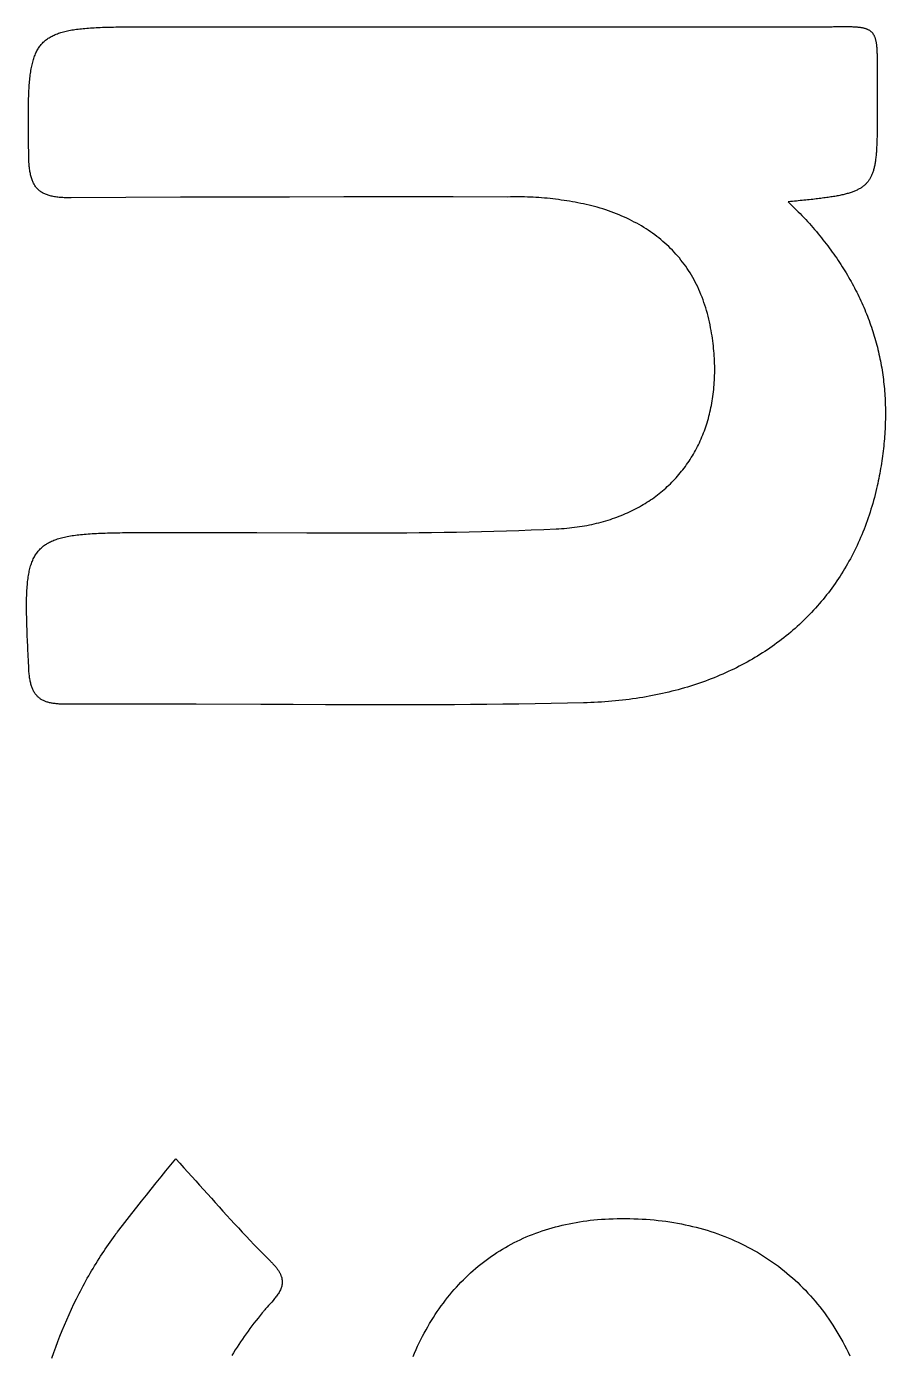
# Model space of a CAD drawing. Extents: x -2412.6 to -2376.5, y -227.2 to -193.2.
# Drawn here: x -2407.01 to -2403.42, y -209.15 to -203.59 of the extents above; entities that cross this region are included whole.
import ezdxf

# ---------------------------------------------------------------- set-up
doc = ezdxf.new("R2010")
doc.units = 0
doc.layers.add('WORK_LAYER', color=254, linetype='CONTINUOUS')

msp = doc.modelspace()

# ---------------------------------------------------------------- linework, layer by layer
at = {"layer": 'WORK_LAYER'}
msp.add_lwpolyline([(-2403.8243, -204.3257), (-2403.8159, -204.3339), (-2403.8075, -204.3421), (-2403.7992, -204.3503), (-2403.791, -204.3586), (-2403.7829, -204.3669), (-2403.7748, -204.3751), (-2403.7669, -204.3834), (-2403.7591, -204.3918), (-2403.7513, -204.4001), (-2403.7437, -204.4085), (-2403.7361, -204.4169), (-2403.7287, -204.4253), (-2403.7213, -204.4337), (-2403.714, -204.4421), (-2403.7068, -204.4506), (-2403.6997, -204.4591), (-2403.6927, -204.4675), (-2403.6858, -204.4761), (-2403.679, -204.4846), (-2403.6722, -204.4931), (-2403.6656, -204.5017), (-2403.659, -204.5103), (-2403.6526, -204.5189), (-2403.6462, -204.5275), (-2403.6399, -204.5362), (-2403.6337, -204.5448), (-2403.6276, -204.5535), (-2403.6216, -204.5622), (-2403.6157, -204.5709), (-2403.6099, -204.5797), (-2403.6041, -204.5884), (-2403.5985, -204.5972), (-2403.5929, -204.606), (-2403.5874, -204.6148), (-2403.5821, -204.6236), (-2403.5768, -204.6325), (-2403.5716, -204.6414), (-2403.5664, -204.6503), (-2403.5614, -204.6592), (-2403.5565, -204.6681), (-2403.5516, -204.677), (-2403.5469, -204.686), (-2403.5422, -204.695), (-2403.5376, -204.704), (-2403.5331, -204.713), (-2403.5287, -204.722), (-2403.5244, -204.7311), (-2403.5201, -204.7402), (-2403.516, -204.7492), (-2403.5119, -204.7584), (-2403.508, -204.7675), (-2403.5041, -204.7766), (-2403.5003, -204.7858), (-2403.4966, -204.795), (-2403.4929, -204.8042), (-2403.4894, -204.8134), (-2403.4859, -204.8227), (-2403.4826, -204.8319), (-2403.4793, -204.8412), (-2403.4761, -204.8505), (-2403.473, -204.8598), (-2403.47, -204.8691), (-2403.467, -204.8785), (-2403.4642, -204.8879), (-2403.4614, -204.8973), (-2403.4587, -204.9067), (-2403.4561, -204.9161), (-2403.4536, -204.9255), (-2403.4512, -204.935), (-2403.4489, -204.9445), (-2403.4466, -204.954), (-2403.4445, -204.9635), (-2403.4424, -204.973), (-2403.4404, -204.9826), (-2403.4385, -204.9922), (-2403.4366, -205.0018), (-2403.4349, -205.0114), (-2403.4332, -205.021), (-2403.4316, -205.0307), (-2403.4301, -205.0403), (-2403.4287, -205.05), (-2403.4274, -205.0597), (-2403.4262, -205.0694), (-2403.425, -205.0792), (-2403.4239, -205.0889), (-2403.4229, -205.0987), (-2403.422, -205.1085), (-2403.4212, -205.1183), (-2403.4204, -205.1282), (-2403.4198, -205.138), (-2403.4192, -205.1479), (-2403.4187, -205.1578), (-2403.4183, -205.1677), (-2403.4179, -205.1776), (-2403.4177, -205.1876), (-2403.4175, -205.1975), (-2403.4174, -205.2075), (-2403.4174, -205.2175), (-2403.4175, -205.2275), (-2403.4176, -205.2375), (-2403.4179, -205.2476), (-2403.4182, -205.2577), (-2403.4186, -205.2678), (-2403.4191, -205.2779), (-2403.4196, -205.288), (-2403.4203, -205.2981), (-2403.421, -205.3083), (-2403.4218, -205.3185), (-2403.4227, -205.3287), (-2403.4236, -205.3389), (-2403.4247, -205.3492), (-2403.4258, -205.3594), (-2403.427, -205.3697), (-2403.4283, -205.38), (-2403.4296, -205.3903), (-2403.4311, -205.4006), (-2403.4326, -205.411), (-2403.4342, -205.4213), (-2403.4359, -205.4317), (-2403.4376, -205.4421), (-2403.4394, -205.4525), (-2403.4414, -205.463), (-2403.4433, -205.4734), (-2403.4454, -205.4839), (-2403.4476, -205.4944), (-2403.4498, -205.5049), (-2403.4521, -205.5154), (-2403.4545, -205.526), (-2403.4575, -205.5387), (-2403.4606, -205.5513), (-2403.4638, -205.5639), (-2403.4671, -205.5763), (-2403.4706, -205.5887), (-2403.4742, -205.6011), (-2403.4779, -205.6133), (-2403.4817, -205.6255), (-2403.4856, -205.6376), (-2403.4897, -205.6496), (-2403.4938, -205.6615), (-2403.4981, -205.6734), (-2403.5025, -205.6852), (-2403.507, -205.6969), (-2403.5116, -205.7085), (-2403.5164, -205.72), (-2403.5213, -205.7315), (-2403.5262, -205.7429), (-2403.5313, -205.7542), (-2403.5365, -205.7654), (-2403.5418, -205.7765), (-2403.5472, -205.7876), (-2403.5528, -205.7985), (-2403.5584, -205.8094), (-2403.5642, -205.8202), (-2403.5701, -205.831), (-2403.576, -205.8416), (-2403.5821, -205.8522), (-2403.5883, -205.8626), (-2403.5946, -205.873), (-2403.6011, -205.8833), (-2403.6076, -205.8935), (-2403.6142, -205.9037), (-2403.621, -205.9137), (-2403.6278, -205.9237), (-2403.6348, -205.9335), (-2403.6418, -205.9433), (-2403.649, -205.953), (-2403.6563, -205.9626), (-2403.6637, -205.9721), (-2403.6712, -205.9816), (-2403.6788, -205.9909), (-2403.6865, -206.0002), (-2403.6943, -206.0093), (-2403.7022, -206.0184), (-2403.7102, -206.0274), (-2403.7183, -206.0363), (-2403.7265, -206.0451), (-2403.7348, -206.0538), (-2403.7432, -206.0624), (-2403.7518, -206.0709), (-2403.7604, -206.0794), (-2403.7691, -206.0877), (-2403.7779, -206.096), (-2403.7868, -206.1041), (-2403.7959, -206.1122), (-2403.805, -206.1201), (-2403.8142, -206.128), (-2403.8235, -206.1358), (-2403.8329, -206.1435), (-2403.8424, -206.1511), (-2403.8521, -206.1586), (-2403.8618, -206.166), (-2403.8716, -206.1733), (-2403.8815, -206.1805), (-2403.8915, -206.1876), (-2403.9015, -206.1946), (-2403.9117, -206.2015), (-2403.922, -206.2083), (-2403.9324, -206.215), (-2403.9429, -206.2216), (-2403.9534, -206.2281), (-2403.9641, -206.2346), (-2403.9748, -206.2409), (-2403.9857, -206.2471), (-2403.9966, -206.2532), (-2404.0076, -206.2592), (-2404.0187, -206.2651), (-2404.0299, -206.271), (-2404.0412, -206.2767), (-2404.0526, -206.2823), (-2404.0641, -206.2878), (-2404.0756, -206.2932), (-2404.0873, -206.2985), (-2404.099, -206.3037), (-2404.1109, -206.3088), (-2404.1228, -206.3138), (-2404.1348, -206.3186), (-2404.1469, -206.3234), (-2404.159, -206.3281), (-2404.1713, -206.3327), (-2404.1837, -206.3371), (-2404.1961, -206.3415), (-2404.2086, -206.3457), (-2404.2212, -206.3499), (-2404.2339, -206.3539), (-2404.2467, -206.3578), (-2404.2595, -206.3616), (-2404.2725, -206.3653), (-2404.2855, -206.3689), (-2404.2986, -206.3724), (-2404.3118, -206.3758), (-2404.325, -206.3791), (-2404.3384, -206.3822), (-2404.3518, -206.3853), (-2404.3653, -206.3882), (-2404.3789, -206.3911), (-2404.3926, -206.3938), (-2404.4063, -206.3964), (-2404.4202, -206.3989), (-2404.4341, -206.4013), (-2404.4481, -206.4035), (-2404.4621, -206.4057), (-2404.4763, -206.4077), (-2404.4905, -206.4096), (-2404.5048, -206.4115), (-2404.5191, -206.4132), (-2404.5336, -206.4147), (-2404.5481, -206.4162), (-2404.5627, -206.4176), (-2404.5774, -206.4188), (-2404.5921, -206.4199), (-2404.6069, -206.4209), (-2404.6218, -206.4218), (-2404.6368, -206.4226), (-2404.6518, -206.4232), (-2404.6669, -206.4237), (-2404.6821, -206.4242), (-2404.7497, -206.4256), (-2404.8172, -206.4269), (-2404.8848, -206.4281), (-2404.9523, -206.4291), (-2405.0199, -206.4299), (-2405.0874, -206.4306), (-2405.155, -206.4312), (-2405.2226, -206.4317), (-2405.2901, -206.432), (-2405.3577, -206.4322), (-2405.4253, -206.4324), (-2405.4929, -206.4325), (-2405.628, -206.4324), (-2405.7632, -206.432), (-2405.8983, -206.4316), (-2406.0335, -206.431), (-2406.3038, -206.4299), (-2406.4389, -206.4295), (-2406.5741, -206.4293), (-2406.6417, -206.4293), (-2406.7092, -206.4294), (-2406.7768, -206.4296), (-2406.8444, -206.4298), (-2406.8494, -206.4298), (-2406.8544, -206.4298), (-2406.8592, -206.4297), (-2406.864, -206.4296), (-2406.8687, -206.4294), (-2406.8733, -206.4292), (-2406.8778, -206.429), (-2406.8822, -206.4287), (-2406.8865, -206.4283), (-2406.8907, -206.4279), (-2406.8949, -206.4274), (-2406.899, -206.4269), (-2406.9029, -206.4263), (-2406.9068, -206.4257), (-2406.9107, -206.425), (-2406.9144, -206.4243), (-2406.918, -206.4234), (-2406.9216, -206.4226), (-2406.9251, -206.4216), (-2406.9285, -206.4206), (-2406.9318, -206.4195), (-2406.935, -206.4183), (-2406.9382, -206.4171), (-2406.9413, -206.4158), (-2406.9443, -206.4144), (-2406.9472, -206.4129), (-2406.9501, -206.4114), (-2406.9528, -206.4097), (-2406.9555, -206.408), (-2406.9581, -206.4062), (-2406.9607, -206.4043), (-2406.9631, -206.4023), (-2406.9655, -206.4003), (-2406.9678, -206.3981), (-2406.9701, -206.3959), (-2406.9722, -206.3935), (-2406.9743, -206.3911), (-2406.9764, -206.3885), (-2406.9783, -206.3859), (-2406.9802, -206.3831), (-2406.982, -206.3803), (-2406.9837, -206.3773), (-2406.9854, -206.3743), (-2406.987, -206.3711), (-2406.9885, -206.3678), (-2406.99, -206.3645), (-2406.9913, -206.361), (-2406.9927, -206.3573), (-2406.9939, -206.3536), (-2406.9951, -206.3497), (-2406.9962, -206.3458), (-2406.9973, -206.3417), (-2406.9983, -206.3375), (-2406.9992, -206.3331), (-2407.0001, -206.3286), (-2407.0009, -206.3241), (-2407.0016, -206.3193), (-2407.0023, -206.3145), (-2407.0029, -206.3095), (-2407.0034, -206.3044), (-2407.0039, -206.2991), (-2407.0044, -206.2937), (-2407.0047, -206.2882), (-2407.005, -206.2825), (-2407.0057, -206.2692), (-2407.0063, -206.2561), (-2407.007, -206.2432), (-2407.0076, -206.2305), (-2407.0082, -206.218), (-2407.0087, -206.2058), (-2407.0093, -206.1937), (-2407.0099, -206.1818), (-2407.0104, -206.1701), (-2407.0109, -206.1586), (-2407.0114, -206.1474), (-2407.0118, -206.1363), (-2407.0122, -206.1253), (-2407.0126, -206.1146), (-2407.013, -206.1041), (-2407.0133, -206.0937), (-2407.0136, -206.0836), (-2407.0139, -206.0736), (-2407.0141, -206.0638), (-2407.0143, -206.0542), (-2407.0144, -206.0447), (-2407.0145, -206.0354), (-2407.0146, -206.0263), (-2407.0146, -206.0174), (-2407.0146, -206.0087), (-2407.0145, -206.0001), (-2407.0143, -205.9917), (-2407.0142, -205.9834), (-2407.0139, -205.9753), (-2407.0136, -205.9674), (-2407.0133, -205.9596), (-2407.0129, -205.952), (-2407.0124, -205.9445), (-2407.0119, -205.9372), (-2407.0113, -205.9301), (-2407.0107, -205.9231), (-2407.01, -205.9163), (-2407.0092, -205.9096), (-2407.0084, -205.903), (-2407.0074, -205.8966), (-2407.0064, -205.8904), (-2407.0054, -205.8843), (-2407.0042, -205.8783), (-2407.003, -205.8725), (-2407.0017, -205.8668), (-2407.0004, -205.8612), (-2406.9989, -205.8558), (-2406.9974, -205.8505), (-2406.9958, -205.8453), (-2406.9941, -205.8403), (-2406.9923, -205.8354), (-2406.9904, -205.8306), (-2406.9884, -205.826), (-2406.9864, -205.8214), (-2406.9842, -205.817), (-2406.982, -205.8127), (-2406.9796, -205.8085), (-2406.9772, -205.8045), (-2406.9746, -205.8005), (-2406.972, -205.7967), (-2406.9692, -205.793), (-2406.9664, -205.7894), (-2406.9634, -205.7859), (-2406.9603, -205.7825), (-2406.9571, -205.7792), (-2406.9539, -205.776), (-2406.9505, -205.7729), (-2406.9469, -205.7699), (-2406.9433, -205.767), (-2406.9396, -205.7642), (-2406.9357, -205.7615), (-2406.9317, -205.7589), (-2406.9276, -205.7564), (-2406.9233, -205.754), (-2406.919, -205.7516), (-2406.9145, -205.7494), (-2406.9099, -205.7472), (-2406.9051, -205.7451), (-2406.9003, -205.7431), (-2406.8953, -205.7412), (-2406.8901, -205.7394), (-2406.8848, -205.7376), (-2406.8794, -205.7359), (-2406.8739, -205.7343), (-2406.8682, -205.7327), (-2406.8623, -205.7312), (-2406.8563, -205.7298), (-2406.8502, -205.7285), (-2406.8439, -205.7272), (-2406.8375, -205.726), (-2406.8309, -205.7248), (-2406.8242, -205.7237), (-2406.8173, -205.7227), (-2406.8103, -205.7217), (-2406.8031, -205.7208), (-2406.7957, -205.7199), (-2406.7882, -205.7191), (-2406.7806, -205.7183), (-2406.7727, -205.7176), (-2406.7647, -205.7169), (-2406.7566, -205.7163), (-2406.7482, -205.7157), (-2406.7397, -205.7152), (-2406.7311, -205.7147), (-2406.7222, -205.7142), (-2406.7132, -205.7138), (-2406.704, -205.7134), (-2406.6946, -205.713), (-2406.6851, -205.7127), (-2406.6754, -205.7124), (-2406.6654, -205.7121), (-2406.6554, -205.7119), (-2406.6451, -205.7116), (-2406.6346, -205.7114), (-2406.624, -205.7113), (-2406.6131, -205.7111), (-2406.6021, -205.711), (-2406.5908, -205.7109), (-2406.5794, -205.7108), (-2406.5678, -205.7107), (-2406.556, -205.7106), (-2406.544, -205.7106), (-2406.5318, -205.7105), (-2406.5193, -205.7104), (-2406.5067, -205.7104), (-2406.4939, -205.7104), (-2406.4809, -205.7103), (-2406.4676, -205.7103), (-2406.4154, -205.7102), (-2406.3631, -205.7102), (-2406.2587, -205.7103), (-2406.1541, -205.7106), (-2406.0496, -205.7111), (-2405.8406, -205.7119), (-2405.7361, -205.7122), (-2405.6315, -205.7122), (-2405.5793, -205.7121), (-2405.527, -205.712), (-2405.4748, -205.7117), (-2405.4225, -205.7114), (-2405.3703, -205.7109), (-2405.3181, -205.7103), (-2405.2659, -205.7096), (-2405.2136, -205.7087), (-2405.1614, -205.7077), (-2405.1092, -205.7065), (-2405.057, -205.7052), (-2405.0048, -205.7036), (-2404.9527, -205.7019), (-2404.9005, -205.7), (-2404.8483, -205.6979), (-2404.7962, -205.6955), (-2404.785, -205.6949), (-2404.7739, -205.6942), (-2404.7629, -205.6934), (-2404.7519, -205.6924), (-2404.7411, -205.6914), (-2404.7303, -205.6902), (-2404.7196, -205.6889), (-2404.709, -205.6874), (-2404.6985, -205.6859), (-2404.688, -205.6842), (-2404.6777, -205.6825), (-2404.6674, -205.6806), (-2404.6572, -205.6786), (-2404.6471, -205.6765), (-2404.6371, -205.6743), (-2404.6272, -205.6719), (-2404.6174, -205.6695), (-2404.6077, -205.6669), (-2404.598, -205.6642), (-2404.5884, -205.6615), (-2404.579, -205.6586), (-2404.5696, -205.6556), (-2404.5603, -205.6525), (-2404.5511, -205.6493), (-2404.5419, -205.646), (-2404.5329, -205.6425), (-2404.524, -205.639), (-2404.5151, -205.6354), (-2404.5064, -205.6317), (-2404.4977, -205.6278), (-2404.4892, -205.6239), (-2404.4807, -205.6198), (-2404.4723, -205.6157), (-2404.464, -205.6115), (-2404.4558, -205.6071), (-2404.4477, -205.6027), (-2404.4397, -205.5981), (-2404.4318, -205.5935), (-2404.424, -205.5888), (-2404.4162, -205.5839), (-2404.4086, -205.579), (-2404.4011, -205.574), (-2404.3937, -205.5689), (-2404.3863, -205.5637), (-2404.3791, -205.5583), (-2404.3719, -205.553), (-2404.3649, -205.5475), (-2404.3579, -205.5419), (-2404.3511, -205.5362), (-2404.3443, -205.5304), (-2404.3377, -205.5246), (-2404.3311, -205.5186), (-2404.3247, -205.5126), (-2404.3183, -205.5065), (-2404.3121, -205.5003), (-2404.3059, -205.494), (-2404.2999, -205.4876), (-2404.2939, -205.4811), (-2404.2881, -205.4746), (-2404.2823, -205.468), (-2404.2767, -205.4612), (-2404.2711, -205.4544), (-2404.2657, -205.4476), (-2404.2604, -205.4406), (-2404.2551, -205.4335), (-2404.25, -205.4264), (-2404.245, -205.4192), (-2404.2401, -205.4119), (-2404.2353, -205.4046), (-2404.2306, -205.3971), (-2404.226, -205.3896), (-2404.2215, -205.382), (-2404.2171, -205.3743), (-2404.2128, -205.3666), (-2404.2086, -205.3588), (-2404.2045, -205.3509), (-2404.2006, -205.3429), (-2404.1967, -205.3349), (-2404.193, -205.3267), (-2404.1894, -205.3186), (-2404.1858, -205.3103), (-2404.1824, -205.302), (-2404.1791, -205.2936), (-2404.1759, -205.2851), (-2404.1728, -205.2766), (-2404.1699, -205.268), (-2404.167, -205.2593), (-2404.1642, -205.2506), (-2404.1616, -205.2418), (-2404.1591, -205.2329), (-2404.1567, -205.224), (-2404.1543, -205.215), (-2404.1522, -205.2059), (-2404.1501, -205.1968), (-2404.1481, -205.1876), (-2404.1463, -205.1784), (-2404.1445, -205.169), (-2404.1429, -205.1597), (-2404.1414, -205.1503), (-2404.14, -205.1408), (-2404.1387, -205.1312), (-2404.1376, -205.1216), (-2404.1365, -205.112), (-2404.1356, -205.1022), (-2404.1348, -205.0925), (-2404.1341, -205.0827), (-2404.1336, -205.0728), (-2404.1331, -205.0628), (-2404.1328, -205.0528), (-2404.1326, -205.0428), (-2404.1325, -205.0327), (-2404.1325, -205.0226), (-2404.1326, -205.0124), (-2404.1329, -205.0021), (-2404.1333, -204.9918), (-2404.1338, -204.9815), (-2404.1344, -204.9711), (-2404.1351, -204.9607), (-2404.136, -204.9502), (-2404.137, -204.9396), (-2404.1381, -204.9291), (-2404.1393, -204.9184), (-2404.1407, -204.9078), (-2404.1422, -204.897), (-2404.1438, -204.8863), (-2404.1455, -204.8755), (-2404.1474, -204.8646), (-2404.1494, -204.8538), (-2404.1518, -204.8413), (-2404.1544, -204.8289), (-2404.1572, -204.8167), (-2404.1602, -204.8047), (-2404.1633, -204.7928), (-2404.1666, -204.7811), (-2404.1701, -204.7695), (-2404.1737, -204.7581), (-2404.1775, -204.7468), (-2404.1815, -204.7357), (-2404.1856, -204.7247), (-2404.1899, -204.7139), (-2404.1944, -204.7032), (-2404.199, -204.6927), (-2404.2038, -204.6823), (-2404.2087, -204.6721), (-2404.2138, -204.662), (-2404.2191, -204.6521), (-2404.2246, -204.6423), (-2404.2302, -204.6327), (-2404.2359, -204.6232), (-2404.2418, -204.6139), (-2404.2479, -204.6047), (-2404.2541, -204.5956), (-2404.2605, -204.5867), (-2404.2671, -204.578), (-2404.2738, -204.5693), (-2404.2806, -204.5609), (-2404.2876, -204.5526), (-2404.2948, -204.5444), (-2404.3021, -204.5363), (-2404.3096, -204.5284), (-2404.3172, -204.5207), (-2404.3249, -204.5131), (-2404.3329, -204.5056), (-2404.3409, -204.4983), (-2404.3491, -204.4911), (-2404.3575, -204.484), (-2404.366, -204.4771), (-2404.3747, -204.4703), (-2404.3835, -204.4637), (-2404.3924, -204.4572), (-2404.4015, -204.4508), (-2404.4107, -204.4446), (-2404.4201, -204.4385), (-2404.4296, -204.4326), (-2404.4393, -204.4268), (-2404.4491, -204.4211), (-2404.459, -204.4156), (-2404.4691, -204.4102), (-2404.4793, -204.4049), (-2404.4897, -204.3997), (-2404.5002, -204.3947), (-2404.5108, -204.3899), (-2404.5215, -204.3851), (-2404.5324, -204.3805), (-2404.5435, -204.376), (-2404.5547, -204.3717), (-2404.566, -204.3675), (-2404.5774, -204.3634), (-2404.589, -204.3595), (-2404.6007, -204.3556), (-2404.6125, -204.3519), (-2404.6244, -204.3484), (-2404.6359, -204.3454), (-2404.6473, -204.3426), (-2404.6588, -204.3398), (-2404.6704, -204.3372), (-2404.6819, -204.3346), (-2404.6935, -204.3322), (-2404.7051, -204.3299), (-2404.7168, -204.3276), (-2404.7284, -204.3255), (-2404.7401, -204.3235), (-2404.7518, -204.3215), (-2404.7635, -204.3197), (-2404.7753, -204.318), (-2404.787, -204.3164), (-2404.7988, -204.3149), (-2404.8106, -204.3135), (-2404.8223, -204.3122), (-2404.8342, -204.311), (-2404.846, -204.3099), (-2404.8578, -204.3089), (-2404.8696, -204.3081), (-2404.8814, -204.3073), (-2404.8933, -204.3066), (-2404.9051, -204.3061), (-2404.917, -204.3056), (-2404.9288, -204.3053), (-2404.9406, -204.3051), (-2404.9525, -204.3049), (-2404.9643, -204.3049), (-2404.9761, -204.305), (-2404.9879, -204.3052), (-2404.9997, -204.3055), (-2405.2282, -204.3052), (-2405.4566, -204.3051), (-2405.6851, -204.3052), (-2405.9136, -204.3056), (-2406.142, -204.3061), (-2406.3705, -204.3068), (-2406.5989, -204.3078), (-2406.8274, -204.3089), (-2406.8336, -204.309), (-2406.8396, -204.3089), (-2406.8456, -204.3088), (-2406.8514, -204.3086), (-2406.857, -204.3084), (-2406.8626, -204.3081), (-2406.868, -204.3078), (-2406.8733, -204.3074), (-2406.8785, -204.3069), (-2406.8835, -204.3064), (-2406.8884, -204.3058), (-2406.8932, -204.3051), (-2406.8979, -204.3043), (-2406.9025, -204.3035), (-2406.9069, -204.3026), (-2406.9113, -204.3016), (-2406.9155, -204.3006), (-2406.9196, -204.2994), (-2406.9236, -204.2982), (-2406.9275, -204.2969), (-2406.9312, -204.2955), (-2406.9349, -204.2941), (-2406.9384, -204.2925), (-2406.9419, -204.2909), (-2406.9452, -204.2892), (-2406.9485, -204.2873), (-2406.9516, -204.2854), (-2406.9546, -204.2834), (-2406.9575, -204.2813), (-2406.9604, -204.2791), (-2406.9631, -204.2768), (-2406.9657, -204.2744), (-2406.9683, -204.2719), (-2406.9707, -204.2693), (-2406.9731, -204.2666), (-2406.9753, -204.2637), (-2406.9775, -204.2608), (-2406.9795, -204.2578), (-2406.9815, -204.2546), (-2406.9834, -204.2514), (-2406.9852, -204.248), (-2406.9869, -204.2445), (-2406.9886, -204.2409), (-2406.9901, -204.2371), (-2406.9916, -204.2333), (-2406.993, -204.2293), (-2406.9943, -204.2252), (-2406.9955, -204.221), (-2406.9967, -204.2167), (-2406.9977, -204.2122), (-2406.9987, -204.2076), (-2406.9996, -204.2028), (-2407.0005, -204.198), (-2407.0013, -204.193), (-2407.002, -204.1878), (-2407.0026, -204.1825), (-2407.0032, -204.1771), (-2407.0037, -204.1716), (-2407.0041, -204.1659), (-2407.0045, -204.16), (-2407.0048, -204.1541), (-2407.005, -204.1479), (-2407.0052, -204.1417), (-2407.0053, -204.1352), (-2407.0055, -204.1226), (-2407.0056, -204.1102), (-2407.0058, -204.098), (-2407.0059, -204.0859), (-2407.0061, -204.0741), (-2407.0062, -204.0624), (-2407.0064, -204.051), (-2407.0065, -204.0397), (-2407.0066, -204.0286), (-2407.0067, -204.0177), (-2407.0068, -204.007), (-2407.0068, -203.9965), (-2407.0068, -203.9861), (-2407.0069, -203.976), (-2407.0069, -203.966), (-2407.0068, -203.9561), (-2407.0068, -203.9465), (-2407.0067, -203.937), (-2407.0066, -203.9277), (-2407.0065, -203.9186), (-2407.0063, -203.9096), (-2407.0061, -203.9008), (-2407.0058, -203.8922), (-2407.0056, -203.8837), (-2407.0053, -203.8754), (-2407.0049, -203.8672), (-2407.0045, -203.8592), (-2407.0041, -203.8514), (-2407.0036, -203.8437), (-2407.0031, -203.8362), (-2407.0025, -203.8288), (-2407.0019, -203.8216), (-2407.0012, -203.8145), (-2407.0005, -203.8076), (-2406.9997, -203.8008), (-2406.9989, -203.7942), (-2406.998, -203.7877), (-2406.9971, -203.7813), (-2406.9961, -203.7751), (-2406.995, -203.769), (-2406.9939, -203.7631), (-2406.9927, -203.7573), (-2406.9915, -203.7516), (-2406.9902, -203.7461), (-2406.9888, -203.7406), (-2406.9873, -203.7354), (-2406.9858, -203.7302), (-2406.9842, -203.7252), (-2406.9825, -203.7203), (-2406.9808, -203.7155), (-2406.979, -203.7108), (-2406.9771, -203.7063), (-2406.9751, -203.7019), (-2406.973, -203.6976), (-2406.9709, -203.6934), (-2406.9686, -203.6893), (-2406.9663, -203.6853), (-2406.9639, -203.6815), (-2406.9614, -203.6777), (-2406.9588, -203.6741), (-2406.9561, -203.6706), (-2406.9533, -203.6671), (-2406.9505, -203.6638), (-2406.9475, -203.6606), (-2406.9444, -203.6574), (-2406.9412, -203.6544), (-2406.938, -203.6515), (-2406.9346, -203.6486), (-2406.9311, -203.6459), (-2406.9275, -203.6432), (-2406.9238, -203.6407), (-2406.92, -203.6382), (-2406.9161, -203.6358), (-2406.9121, -203.6335), (-2406.9079, -203.6313), (-2406.9036, -203.6291), (-2406.8993, -203.6271), (-2406.8948, -203.6251), (-2406.8902, -203.6232), (-2406.8854, -203.6214), (-2406.8806, -203.6196), (-2406.8756, -203.618), (-2406.8704, -203.6163), (-2406.8652, -203.6148), (-2406.8598, -203.6133), (-2406.8543, -203.6119), (-2406.8487, -203.6106), (-2406.8429, -203.6093), (-2406.837, -203.6081), (-2406.831, -203.607), (-2406.8248, -203.6059), (-2406.8185, -203.6048), (-2406.812, -203.6039), (-2406.8054, -203.6029), (-2406.7986, -203.6021), (-2406.7917, -203.6012), (-2406.7847, -203.6005), (-2406.7775, -203.5997), (-2406.7701, -203.5991), (-2406.7626, -203.5984), (-2406.755, -203.5978), (-2406.7472, -203.5973), (-2406.7392, -203.5968), (-2406.7311, -203.5963), (-2406.7228, -203.5959), (-2406.7143, -203.5955), (-2406.7057, -203.5951), (-2406.6969, -203.5948), (-2406.688, -203.5945), (-2406.6789, -203.5942), (-2406.6696, -203.594), (-2406.6601, -203.5938), (-2406.6505, -203.5936), (-2406.6407, -203.5934), (-2406.6307, -203.5933), (-2406.6206, -203.5931), (-2406.6103, -203.593), (-2406.5997, -203.5929), (-2406.5891, -203.5929), (-2406.5782, -203.5928), (-2406.5671, -203.5928), (-2406.5559, -203.5927), (-2406.5444, -203.5927), (-2406.5328, -203.5927), (-2406.521, -203.5927), (-2406.509, -203.5926), (-2406.4968, -203.5926), (-2406.4844, -203.5926), (-2405.7989, -203.5923), (-2405.1135, -203.5923), (-2404.428, -203.5926), (-2403.7425, -203.5931), (-2403.7349, -203.5931), (-2403.7273, -203.5931), (-2403.7199, -203.5931), (-2403.7126, -203.593), (-2403.7055, -203.593), (-2403.6985, -203.5929), (-2403.6916, -203.5929), (-2403.6848, -203.5928), (-2403.6782, -203.5927), (-2403.6717, -203.5926), (-2403.6653, -203.5925), (-2403.6591, -203.5924), (-2403.6529, -203.5923), (-2403.6469, -203.5922), (-2403.6411, -203.5921), (-2403.6353, -203.592), (-2403.6296, -203.592), (-2403.6241, -203.5919), (-2403.6187, -203.5918), (-2403.6134, -203.5917), (-2403.6082, -203.5917), (-2403.6031, -203.5916), (-2403.5982, -203.5916), (-2403.5933, -203.5916), (-2403.5886, -203.5916), (-2403.5839, -203.5916), (-2403.5794, -203.5916), (-2403.575, -203.5916), (-2403.5706, -203.5917), (-2403.5664, -203.5917), (-2403.5623, -203.5918), (-2403.5583, -203.592), (-2403.5543, -203.5921), (-2403.5505, -203.5923), (-2403.5468, -203.5925), (-2403.5431, -203.5927), (-2403.5396, -203.5929), (-2403.5361, -203.5932), (-2403.5328, -203.5935), (-2403.5295, -203.5939), (-2403.5263, -203.5942), (-2403.5232, -203.5946), (-2403.5202, -203.5951), (-2403.5173, -203.5956), (-2403.5145, -203.5961), (-2403.5117, -203.5967), (-2403.5091, -203.5973), (-2403.5065, -203.5979), (-2403.5039, -203.5986), (-2403.5015, -203.5993), (-2403.4992, -203.6001), (-2403.4969, -203.6009), (-2403.4947, -203.6018), (-2403.4925, -203.6027), (-2403.4905, -203.6037), (-2403.4885, -203.6047), (-2403.4865, -203.6058), (-2403.4847, -203.6069), (-2403.4829, -203.6081), (-2403.4812, -203.6093), (-2403.4795, -203.6106), (-2403.4779, -203.612), (-2403.4764, -203.6134), (-2403.4749, -203.6149), (-2403.4735, -203.6164), (-2403.4722, -203.618), (-2403.4709, -203.6197), (-2403.4696, -203.6215), (-2403.4684, -203.6233), (-2403.4673, -203.6251), (-2403.4662, -203.6271), (-2403.4652, -203.6291), (-2403.4642, -203.6312), (-2403.4633, -203.6334), (-2403.4624, -203.6356), (-2403.4616, -203.6379), (-2403.4608, -203.6403), (-2403.4601, -203.6428), (-2403.4594, -203.6453), (-2403.4587, -203.648), (-2403.4581, -203.6507), (-2403.4575, -203.6535), (-2403.4569, -203.6564), (-2403.4564, -203.6594), (-2403.456, -203.6624), (-2403.4555, -203.6656), (-2403.4551, -203.6688), (-2403.4548, -203.6721), (-2403.4544, -203.6756), (-2403.4541, -203.6791), (-2403.4538, -203.6827), (-2403.4536, -203.6864), (-2403.4533, -203.6902), (-2403.4531, -203.6941), (-2403.4529, -203.6981), (-2403.4528, -203.7022), (-2403.4526, -203.7064), (-2403.4525, -203.7107), (-2403.4524, -203.7151), (-2403.4523, -203.7197), (-2403.4523, -203.7243), (-2403.4522, -203.729), (-2403.4522, -203.7339), (-2403.4521, -203.7388), (-2403.4521, -203.7439), (-2403.4521, -203.7491), (-2403.4521, -203.7544), (-2403.4521, -203.7598), (-2403.4521, -203.7653), (-2403.4522, -203.771), (-2403.4522, -203.7767), (-2403.4522, -203.7826), (-2403.4522, -203.7886), (-2403.4523, -203.7948), (-2403.4523, -203.801), (-2403.4523, -203.8074), (-2403.4523, -203.8139), (-2403.4524, -203.8205), (-2403.4524, -203.8273), (-2403.4524, -203.8342), (-2403.4524, -203.8412), (-2403.4524, -203.8484), (-2403.4523, -203.8557), (-2403.4523, -203.8631), (-2403.4522, -203.8707), (-2403.4522, -203.8784), (-2403.4521, -203.8862), (-2403.452, -203.8942), (-2403.452, -203.9388), (-2403.452, -203.947), (-2403.452, -203.955), (-2403.452, -203.9629), (-2403.452, -203.9706), (-2403.452, -203.9783), (-2403.452, -203.9858), (-2403.4521, -203.9932), (-2403.4521, -204.0004), (-2403.4521, -204.0076), (-2403.4522, -204.0146), (-2403.4522, -204.0215), (-2403.4523, -204.0283), (-2403.4524, -204.035), (-2403.4525, -204.0416), (-2403.4526, -204.0481), (-2403.4527, -204.0544), (-2403.4529, -204.0606), (-2403.453, -204.0668), (-2403.4532, -204.0728), (-2403.4534, -204.0787), (-2403.4536, -204.0845), (-2403.4539, -204.0902), (-2403.4542, -204.0958), (-2403.4544, -204.1013), (-2403.4548, -204.1067), (-2403.4551, -204.112), (-2403.4555, -204.1172), (-2403.4559, -204.1223), (-2403.4563, -204.1273), (-2403.4568, -204.1322), (-2403.4573, -204.137), (-2403.4578, -204.1417), (-2403.4584, -204.1463), (-2403.459, -204.1509), (-2403.4596, -204.1553), (-2403.4603, -204.1596), (-2403.461, -204.1639), (-2403.4617, -204.1681), (-2403.4625, -204.1722), (-2403.4633, -204.1762), (-2403.4642, -204.1801), (-2403.4651, -204.1839), (-2403.4661, -204.1877), (-2403.4671, -204.1913), (-2403.4681, -204.1949), (-2403.4692, -204.1985), (-2403.4704, -204.2019), (-2403.4716, -204.2053), (-2403.4728, -204.2086), (-2403.4741, -204.2118), (-2403.4755, -204.2149), (-2403.4769, -204.218), (-2403.4784, -204.221), (-2403.4799, -204.2239), (-2403.4815, -204.2268), (-2403.4831, -204.2296), (-2403.4848, -204.2323), (-2403.4866, -204.2349), (-2403.4884, -204.2375), (-2403.4903, -204.2401), (-2403.4922, -204.2426), (-2403.4942, -204.245), (-2403.4963, -204.2473), (-2403.4985, -204.2496), (-2403.5007, -204.2519), (-2403.503, -204.254), (-2403.5053, -204.2562), (-2403.5077, -204.2582), (-2403.5102, -204.2603), (-2403.5128, -204.2622), (-2403.5155, -204.2641), (-2403.5182, -204.266), (-2403.521, -204.2678), (-2403.5239, -204.2696), (-2403.5268, -204.2713), (-2403.5298, -204.273), (-2403.533, -204.2747), (-2403.5362, -204.2762), (-2403.5394, -204.2778), (-2403.5428, -204.2793), (-2403.5463, -204.2808), (-2403.5498, -204.2822), (-2403.5534, -204.2836), (-2403.5571, -204.285), (-2403.5609, -204.2863), (-2403.5648, -204.2876), (-2403.5688, -204.2888), (-2403.5729, -204.2901), (-2403.5771, -204.2913), (-2403.5813, -204.2924), (-2403.5857, -204.2936), (-2403.5902, -204.2947), (-2403.5947, -204.2958), (-2403.5994, -204.2968), (-2403.6041, -204.2979), (-2403.609, -204.2989), (-2403.6139, -204.2999), (-2403.619, -204.3008), (-2403.6242, -204.3018), (-2403.6295, -204.3027), (-2403.6348, -204.3036), (-2403.6403, -204.3045), (-2403.6459, -204.3054), (-2403.6516, -204.3063), (-2403.6574, -204.3071), (-2403.6634, -204.308), (-2403.6694, -204.3088), (-2403.6756, -204.3096), (-2403.6819, -204.3104), (-2403.6882, -204.3112), (-2403.6947, -204.312), (-2403.7014, -204.3128), (-2403.7081, -204.3136), (-2403.715, -204.3144), (-2403.722, -204.3152), (-2403.7291, -204.316), (-2403.7363, -204.3167), (-2403.7437, -204.3175), (-2403.7512, -204.3183), (-2403.7588, -204.3191), (-2403.7665, -204.3199), (-2403.7744, -204.3207), (-2403.7824, -204.3215), (-2403.7905, -204.3223), (-2403.7988, -204.3232), (-2403.8071, -204.324), (-2403.8157, -204.3248)], close=True, dxfattribs=at)
for points in [[(-2406.909, -209.1689), (-2406.9008, -209.1455), (-2406.8924, -209.1223), (-2406.8838, -209.0993), (-2406.8749, -209.0763), (-2406.8657, -209.0535), (-2406.8563, -209.0309), (-2406.8466, -209.0084), (-2406.8366, -208.986), (-2406.8265, -208.9638), (-2406.816, -208.9418), (-2406.8053, -208.9199), (-2406.7999, -208.9091), (-2406.7944, -208.8983), (-2406.7888, -208.8875), (-2406.7832, -208.8768), (-2406.7775, -208.8661), (-2406.7718, -208.8554), (-2406.766, -208.8448), (-2406.7601, -208.8343), (-2406.7541, -208.8238), (-2406.7481, -208.8133), (-2406.7421, -208.8029), (-2406.736, -208.7926), (-2406.7298, -208.7823), (-2406.7235, -208.7721), (-2406.7172, -208.7619), (-2406.7108, -208.7517), (-2406.7044, -208.7416), (-2406.6979, -208.7316), (-2406.6913, -208.7216), (-2406.6847, -208.7117), (-2406.678, -208.7018), (-2406.6713, -208.692), (-2406.6645, -208.6822), (-2406.6576, -208.6725), (-2406.6507, -208.6629), (-2406.6437, -208.6533), (-2406.6402, -208.6485), (-2406.6384, -208.6462), (-2406.6375, -208.645), (-2406.6371, -208.6444), (-2406.637, -208.6442), (-2406.6369, -208.6442), (-2406.6369, -208.6442), (-2406.6357, -208.6426), (-2406.6332, -208.6393), (-2406.6132, -208.6136), (-2406.5932, -208.5879), (-2406.5731, -208.5623), (-2406.553, -208.5368), (-2406.5328, -208.5112), (-2406.5125, -208.4858), (-2406.4922, -208.4603), (-2406.4718, -208.435), (-2406.4513, -208.4097), (-2406.4308, -208.3844), (-2406.4102, -208.3592), (-2406.3896, -208.334), (-2406.3726, -208.3525), (-2406.3558, -208.371), (-2406.3391, -208.3895), (-2406.3225, -208.4079), (-2406.306, -208.4262), (-2406.2896, -208.4445), (-2406.2732, -208.4628), (-2406.2569, -208.4809), (-2406.2407, -208.499), (-2406.2245, -208.5171), (-2406.2083, -208.535), (-2406.1922, -208.5529), (-2406.176, -208.5707), (-2406.1599, -208.5884), (-2406.1437, -208.606), (-2406.1275, -208.6235), (-2406.1113, -208.641), (-2406.095, -208.6583), (-2406.0787, -208.6755), (-2406.0623, -208.6926), (-2406.0458, -208.7096), (-2406.0292, -208.7265), (-2406.0126, -208.7433), (-2405.9958, -208.7599), (-2405.9916, -208.7641), (-2405.9895, -208.7661), (-2405.988, -208.7676), (-2405.9852, -208.7704), (-2405.9825, -208.7731), (-2405.98, -208.7759), (-2405.9775, -208.7786), (-2405.9751, -208.7813), (-2405.9728, -208.784), (-2405.9706, -208.7866), (-2405.9686, -208.7893), (-2405.9666, -208.7919), (-2405.9647, -208.7945), (-2405.9629, -208.797), (-2405.9611, -208.7995), (-2405.9595, -208.8021), (-2405.958, -208.8046), (-2405.9565, -208.807), (-2405.9552, -208.8095), (-2405.9539, -208.8119), (-2405.9527, -208.8143), (-2405.9516, -208.8167), (-2405.9505, -208.8191), (-2405.9496, -208.8214), (-2405.9487, -208.8237), (-2405.9479, -208.8261), (-2405.9472, -208.8283), (-2405.946, -208.8329), (-2405.9451, -208.8373), (-2405.9444, -208.8417), (-2405.9441, -208.8461), (-2405.944, -208.8503), (-2405.9441, -208.8545), (-2405.9445, -208.8587), (-2405.9451, -208.8628), (-2405.946, -208.8668), (-2405.947, -208.8708), (-2405.9483, -208.8748), (-2405.9497, -208.8787), (-2405.9514, -208.8825), (-2405.9532, -208.8863), (-2405.9551, -208.8901), (-2405.9573, -208.8939), (-2405.9595, -208.8976), (-2405.9619, -208.9013), (-2405.9645, -208.905), (-2405.9671, -208.9087), (-2405.9699, -208.9123), (-2405.9727, -208.9159), (-2405.9756, -208.9195), (-2405.9817, -208.9267), (-2405.988, -208.9339), (-2406.001, -208.9482), (-2406.0075, -208.9554), (-2406.0139, -208.9627), (-2406.0171, -208.9663), (-2406.0186, -208.9682), (-2406.0187, -208.9682), (-2406.0187, -208.9683), (-2406.0188, -208.9684), (-2406.0194, -208.9691), (-2406.0205, -208.9705), (-2406.0228, -208.9732), (-2406.0273, -208.9786), (-2406.0362, -208.9895), (-2406.045, -209.0005), (-2406.0536, -209.0114), (-2406.0622, -209.0224), (-2406.0705, -209.0335), (-2406.0788, -209.0445), (-2406.0869, -209.0557), (-2406.0949, -209.0668), (-2406.1028, -209.078), (-2406.1105, -209.0892), (-2406.1181, -209.1004), (-2406.1256, -209.1117), (-2406.1329, -209.123), (-2406.1402, -209.1344), (-2406.1473, -209.1458), (-2406.1542, -209.1572)], [(-2405.396, -209.1619), (-2405.3897, -209.1473), (-2405.3832, -209.1329), (-2405.3767, -209.1186), (-2405.3699, -209.1045), (-2405.363, -209.0906), (-2405.356, -209.0769), (-2405.3488, -209.0634), (-2405.3415, -209.05), (-2405.334, -209.0368), (-2405.3264, -209.0238), (-2405.3186, -209.011), (-2405.3107, -208.9983), (-2405.3027, -208.9858), (-2405.2945, -208.9736), (-2405.2861, -208.9614), (-2405.2777, -208.9495), (-2405.269, -208.9378), (-2405.2603, -208.9262), (-2405.2514, -208.9148), (-2405.2423, -208.9036), (-2405.2332, -208.8926), (-2405.2238, -208.8818), (-2405.2144, -208.8712), (-2405.2048, -208.8607), (-2405.1951, -208.8504), (-2405.1852, -208.8404), (-2405.1752, -208.8305), (-2405.165, -208.8208), (-2405.1548, -208.8112), (-2405.1443, -208.8019), (-2405.1338, -208.7928), (-2405.1231, -208.7838), (-2405.1123, -208.775), (-2405.1013, -208.7665), (-2405.0903, -208.7581), (-2405.0791, -208.7499), (-2405.0677, -208.7419), (-2405.0562, -208.7341), (-2405.0446, -208.7265), (-2405.0329, -208.719), (-2405.021, -208.7118), (-2405.009, -208.7048), (-2404.9969, -208.6979), (-2404.9846, -208.6913), (-2404.9723, -208.6848), (-2404.9598, -208.6786), (-2404.9471, -208.6725), (-2404.9344, -208.6666), (-2404.9215, -208.661), (-2404.9085, -208.6555), (-2404.8953, -208.6502), (-2404.8821, -208.6452), (-2404.8687, -208.6403), (-2404.8552, -208.6356), (-2404.8415, -208.6311), (-2404.8278, -208.6269), (-2404.8139, -208.6228), (-2404.7999, -208.6189), (-2404.7858, -208.6152), (-2404.7716, -208.6118), (-2404.7572, -208.6085), (-2404.7427, -208.6054), (-2404.7281, -208.6026), (-2404.7134, -208.5999), (-2404.6986, -208.5975), (-2404.6836, -208.5952), (-2404.6686, -208.5932), (-2404.6534, -208.5913), (-2404.6381, -208.5897), (-2404.6227, -208.5883), (-2404.6072, -208.587), (-2404.5915, -208.586), (-2404.5758, -208.5852), (-2404.5738, -208.5851), (-2404.5728, -208.5851), (-2404.5717, -208.5851), (-2404.5672, -208.5849), (-2404.5583, -208.5846), (-2404.5406, -208.5841), (-2404.523, -208.5839), (-2404.5056, -208.5839), (-2404.4882, -208.5841), (-2404.4709, -208.5845), (-2404.4537, -208.5851), (-2404.4367, -208.586), (-2404.4197, -208.5871), (-2404.4029, -208.5883), (-2404.3861, -208.5898), (-2404.3695, -208.5916), (-2404.353, -208.5935), (-2404.3366, -208.5956), (-2404.3203, -208.598), (-2404.3042, -208.6006), (-2404.2881, -208.6034), (-2404.2722, -208.6064), (-2404.2564, -208.6096), (-2404.2407, -208.613), (-2404.2251, -208.6166), (-2404.2097, -208.6205), (-2404.1944, -208.6245), (-2404.1792, -208.6288), (-2404.1641, -208.6333), (-2404.1491, -208.638), (-2404.1343, -208.6429), (-2404.1196, -208.648), (-2404.105, -208.6533), (-2404.0906, -208.6588), (-2404.0763, -208.6645), (-2404.0621, -208.6705), (-2404.0481, -208.6766), (-2404.0341, -208.683), (-2404.0204, -208.6895), (-2404.0067, -208.6963), (-2403.9932, -208.7032), (-2403.9798, -208.7104), (-2403.9666, -208.7177), (-2403.9535, -208.7253), (-2403.9405, -208.7331), (-2403.9277, -208.7411), (-2403.915, -208.7492), (-2403.9024, -208.7576), (-2403.89, -208.7662), (-2403.8778, -208.775), (-2403.8657, -208.7839), (-2403.8537, -208.7931), (-2403.8419, -208.8025), (-2403.8302, -208.8121), (-2403.8187, -208.8218), (-2403.8073, -208.8318), (-2403.796, -208.842), (-2403.785, -208.8523), (-2403.774, -208.8629), (-2403.7632, -208.8737), (-2403.7526, -208.8846), (-2403.7422, -208.8958), (-2403.7318, -208.9071), (-2403.7217, -208.9186), (-2403.7117, -208.9304), (-2403.7018, -208.9423), (-2403.6921, -208.9544), (-2403.6826, -208.9667), (-2403.6733, -208.9792), (-2403.6641, -208.9919), (-2403.655, -209.0048), (-2403.6461, -209.0179), (-2403.6374, -209.0311), (-2403.6289, -209.0446), (-2403.6205, -209.0582), (-2403.6123, -209.072), (-2403.6042, -209.0861), (-2403.5963, -209.1003), (-2403.5886, -209.1147), (-2403.5811, -209.1293), (-2403.5737, -209.144), (-2403.5665, -209.159)]]:
    msp.add_lwpolyline(points, dxfattribs=at)

doc.saveas('drawing.dxf')
